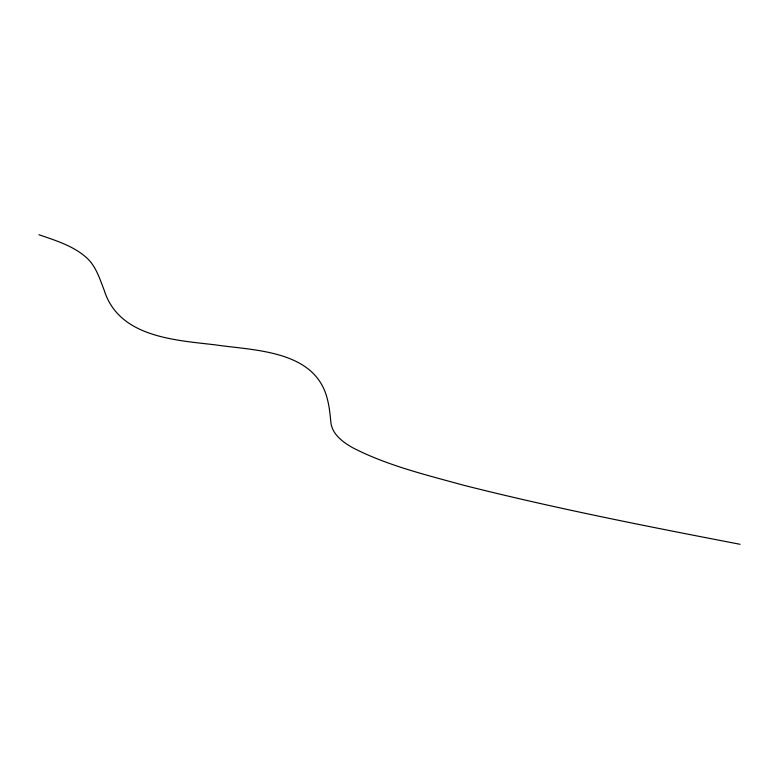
<?xml version="1.0" encoding="UTF-8"?>
<svg xmlns="http://www.w3.org/2000/svg" width="779" height="779" viewBox="0 0 779 779"><rect width="100%" height="100%" fill="white"/><g stroke="black" fill="none" stroke-linecap="round" stroke-linejoin="round"><path stroke-width="1.17" d="M740.05 544.287C647.573 526.458 555.076 508.366 463.748 485.278C426.171 474.898 387.708 465.706 352.829 447.808C342.964 442.19 332.01 434.37 330.832 422.091C330.111 414.457 329.361 406.794 327.423 399.354C315.544 350.044 254.976 350.677 214.975 344.824C174.175 339.995 118.797 337.151 104.152 290.119C99.751 278.96 96.197 266.788 87.209 258.297C73.801 245.94 55.796 240.565 38.95 234.713"/></g></svg>
